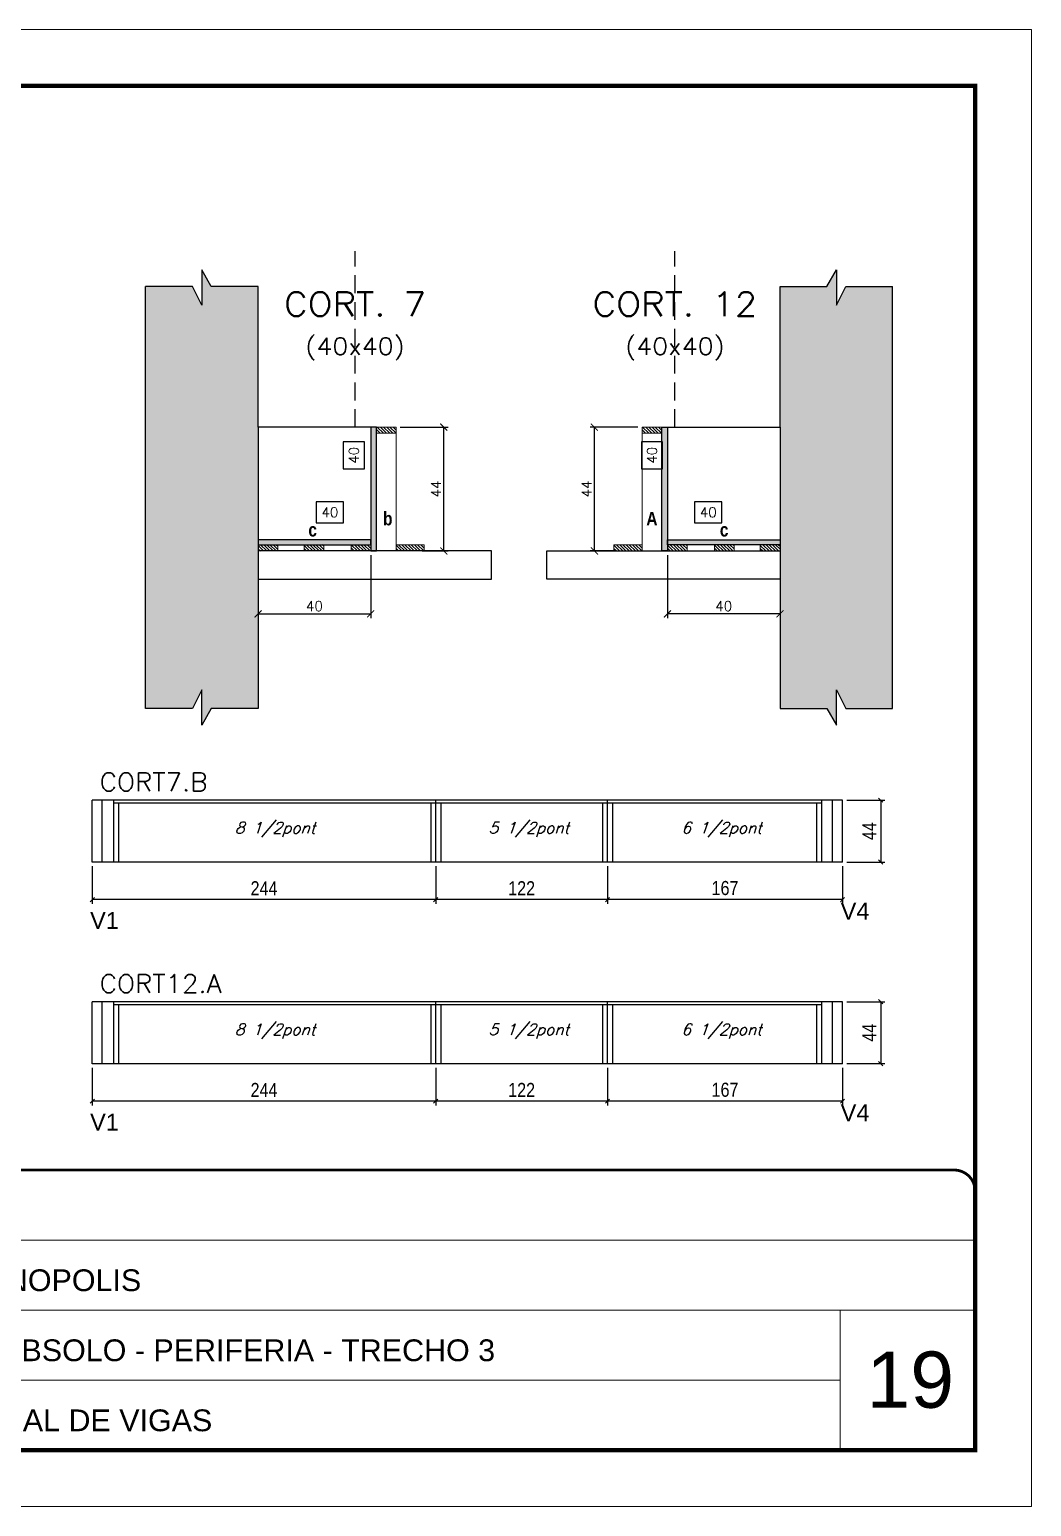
# Model space of a CAD drawing. Extents: x 0 to 6325, y 10169 to 19307.
# Drawn here: x 3943 to 4655, y 12466 to 13516 of the extents above; entities that cross this region are included whole.
import ezdxf
from ezdxf.enums import TextEntityAlignment as Align

# ---------------------------------------------------------------- set-up
doc = ezdxf.new("R2010")
doc.units = 0
for name, pattern in [('CONTINUO', [0]), ('DASHED', [0.75, 0.5, -0.25]), ('HIDDEN', [9.525, 6.35, -3.175])]:
    doc.linetypes.add(name, pattern=pattern)
for name, color, linetype in [('1', 1, 'Continuous'), ('220', 5, 'Continuous'), ('5', 5, 'Continuous'), ('barrote', 251, 'Continuous'), ('COTA', 241, 'Continuous'), ('Cota Seção (2x)', 4, 'Continuous'), ('detalhes', 4, 'Continuous'), ('Hachura', 253, 'Continuous'), ('Painéis', 200, 'Continuous'), ('SARR_2.2x7', 40, 'Continuous'), ('SARR_3.5x7', 81, 'Continuous'), ('texto', 7, 'Continuous'), ('Texto de Titulo', 7, 'Continuous'), ('Texto Qtd Sarr', 242, 'Continuous')]:
    doc.layers.add(name, color=color, linetype=linetype)
for name, color, linetype, lineweight in [('CARIMBO', 255, 'Continuous', 9), ('Folhas', 255, 'Continuous', 9), ('Madeira', 126, 'Continuous', 18), ('SARRAFO DE PRESSAO', 251, 'DASHED', 9), ('Texto Seção', 7, 'Continuous', 15)]:
    doc.layers.add(name, color=color, linetype=linetype, lineweight=lineweight)
doc.styles.add('arial', font='arial.ttf')
doc.styles.add('COTA TECNICA', font='techl___.ttf', dxfattribs={"height": 10})
doc.styles.add('REGUA-120', font='ROMANS.shx', dxfattribs={"height": 15})
doc.styles.add('Romans', font='romans.shx')
doc.styles.get("Standard").update_dxf_attribs({"font": 'arial.ttf'})
doc.styles.add('TECNICA', font='techb___.ttf', dxfattribs={"height": 10})
doc.dimstyles.new('Cota Seção (2x)', dxfattribs={"dimtxt": 7, "dimasz": 5, "dimexe": 3, "dimexo": 3, "dimgap": 2, "dimtad": 3, "dimdec": 1, "dimlfac": 0.5, "dimzin": 12, "dimdsep": 46, "dimtxsty": 'Romans', "dimblk": 'ARCHTICK', "dimcen": 0, "dimclrd": 4, "dimclre": 4, "dimclrt": 1, "dimadec": 1, "dimazin": 3, "dimtfac": 1, "dimtdec": 1, "dimtmove": 0, "dimatfit": 3, "dimldrblk": 'OBLIQUE', "dimfxl": 1, "dimtolj": 1, "dimtzin": 12, "dimarcsym": 0})
doc.dimstyles.new('Cota Seção interna', dxfattribs={"dimtxt": 7, "dimasz": 6, "dimexe": 0.18, "dimexo": 2, "dimgap": -4, "dimtad": 3, "dimdec": 1, "dimlfac": 0.5, "dimzin": 12, "dimdsep": 46, "dimtxsty": 'Romans', "dimblk": 'ARCHTICK', "dimcen": 0.09, "dimse1": 1, "dimse2": 1, "dimsd1": 1, "dimsd2": 1, "dimclrd": 180, "dimclre": 5, "dimclrt": 1, "dimadec": 0, "dimazin": 3, "dimtfac": 1, "dimtdec": 1, "dimtofl": 0, "dimtmove": 0, "dimatfit": 3, "dimldrblk": 'ARCHTICK', "dimfxl": 1, "dimtolj": 1, "dimtzin": 0, "dimarcsym": 0})
doc.dimstyles.new('PAINEL', dxfattribs={"dimtxt": 10, "dimasz": 3, "dimexe": 3, "dimexo": 3, "dimgap": 3, "dimtad": 1, "dimdec": 1, "dimzin": 12, "dimdsep": 46, "dimtxsty": 'COTA TECNICA', "dimblk1": 'OBLIQUE', "dimblk2": 'OBLIQUE', "dimsah": 1, "dimcen": 0.9, "dimclrd": 4, "dimclre": 4, "dimclrt": 240, "dimadec": 1, "dimazin": 3, "dimtfac": 1, "dimtdec": 1, "dimtmove": 0, "dimatfit": 3, "dimfxl": 1, "dimtolj": 1, "dimtzin": 12, "dimarcsym": 0})
pattern_1 = [(315, (27104.2324, 4915.3814), (1.12253202, 1.12253202), [])]
pattern_2 = [(315, (27409.4848, 4915.3814), (1.12253202, 1.12253202), [])]

# ---------------------------------------------------------------- blocks, each defined once
blk = doc.blocks.new('9999999999')
at = {"color": 30, "linetype": 'CONTINUO'}
for p, q in [((98564.6, 34379.6), (99584, 34379.6)), ((98564.6, 34329.8), (99488, 34329.8)), ((99584, 34329.8), (99488, 34329.8)), ((99488, 34329.8), (99488, 34230.2)), ((98564.6, 34280), (99488, 34280))]:
    blk.add_line(p, q, dxfattribs=at)
at = {"color": 30, "linetype": 'CONTINUO', "const_width": 2}
blk.add_lwpolyline([(99584, 34230.2), (99584, 34414.4, 0.414214), (99569, 34429.4), (98229, 34429.4, 0.414214), (98214, 34414.4), (98214, 34245.2, 0.414214), (98229, 34230.2), (99584, 34230.2)], format="xyb", dxfattribs=at)
at = {"layer": 'Folhas'}
blk.add_lwpolyline([(98139, 34190.2), (99624, 34190.2), (99624, 35240.2), (98139, 35240.2)], close=True, dxfattribs=at)
at = {"layer": 'Folhas', "color": 30, "const_width": 3}
blk.add_lwpolyline([(98214, 34230.2), (99584, 34230.2), (99584, 35200.2), (98214, 35200.2)], close=True, dxfattribs=at)
at = {"color": 7, "linetype": 'Continuous', "ltscale": 5, "style": 'arial'}
for s, p in [('INDIANOPOLIS', (98837.7, 34343.3)), ('01° SUBSOLO - PERIFERIA - TRECHO 3', (98837.7, 34293.5)), ('LATERAL DE VIGAS', (98837.7, 34243.7))]:
    blk.add_text(s, height=15.483, dxfattribs=at).set_placement(p)
blk = doc.blocks.new('titulo1')
at = {"layer": 'Defpoints', "color": 252, "linetype": 'HIDDEN', "ltscale": 2}
blk.add_line((0, 0), (0, 125), dxfattribs=at)
at = {"layer": 'Defpoints', "style": 'Romans', "oblique": 15}
blk.add_attdef('FOLHA', text='', height=10, dxfattribs=at).set_placement((0, 15.6), align=Align.MIDDLE_CENTER)
at = {"layer": 'Texto Qtd Sarr', "color": 3, "style": 'Romans', "oblique": 15}
for tag, height, p in [('TITULO', 17, (0, 71.4)), ('SEÇÃO', 12, (0, 41.5))]:
    blk.add_attdef(tag, text='', height=height, dxfattribs=at).set_placement(p, align=Align.MIDDLE_CENTER)
blk = doc.blocks.new('_ArchTick')
at = {"color": 0, "linetype": 'ByBlock', "const_width": 0.15}
blk.add_lwpolyline([(-0.5, -0.5), (0.5, 0.5)], dxfattribs=at)
blk = doc.blocks.new('*D369')
at = {"layer": 'COTA', "color": 4, "lineweight": -2, "transparency": 16777216}
for p, q in [((4206.6, 13233), (4240.5, 13233)), ((4237.5, 13145), (4237.5, 13233)), ((4222.2, 13145), (4240.5, 13145))]:
    blk.add_line(p, q, dxfattribs=at)
at = {"layer": 'Defpoints', "color": 0, "transparency": 16777216}
for p in [(4203.6, 13233), (4237.5, 13233), (4219.2, 13145)]:
    blk.add_point(p, dxfattribs=at)
at = {"layer": 'COTA', "color": 4, "lineweight": -2, "transparency": 16777216, "xscale": 5, "yscale": 5, "zscale": 5}
for p, rotation in [((4237.5, 13233), 90), ((4237.5, 13145), 270)]:
    blk.add_blockref('_ArchTick', p, dxfattribs=dict(at, rotation=rotation))
at = {"layer": 'COTA', "color": 1, "transparency": 16777216, "insert": (4232, 13189), "char_height": 7, "attachment_point": 5, "rotation": 90, "style": 'Romans'}
blk.add_mtext('\\A1;44', dxfattribs=at)
blk = doc.blocks.new('_Oblique')
at = {"layer": '1', "color": 0, "lineweight": -2}
blk.add_line((-0.5, -0.5), (0.5, 0.5), dxfattribs=at)
blk = doc.blocks.new('*D370')
at = {"layer": 'Cota Seção (2x)', "color": 180, "lineweight": -2, "transparency": 16777216}
for p, q in [((4181.1, 13222.7), (4166.1, 13222.7)), ((4166.1, 13222.7), (4166.1, 13203.4)), ((4181.1, 13203.4), (4181.1, 13222.7)), ((4166.1, 13203.4), (4181.1, 13203.4))]:
    blk.add_line(p, q, dxfattribs=at)
at = {"layer": 'Defpoints', "color": 0, "transparency": 16777216}
for p in [(4185.1, 13233), (4196.6, 13233), (4196.6, 13153)]:
    blk.add_point(p, dxfattribs=at)
at = {"layer": 'Cota Seção (2x)', "color": 1, "transparency": 16777216, "insert": (4173.6, 13213), "char_height": 7, "attachment_point": 5, "rotation": 90, "style": 'Romans'}
blk.add_mtext('\\A1;40', dxfattribs=at)
blk = doc.blocks.new('*D371')
at = {"layer": 'COTA', "color": 4, "lineweight": -2, "transparency": 16777216}
for p, q in [((4105.6, 13142), (4105.6, 13097.3)), ((4185.6, 13142), (4185.6, 13097.3)), ((4105.6, 13100.3), (4185.6, 13100.3))]:
    blk.add_line(p, q, dxfattribs=at)
at = {"layer": 'Defpoints', "color": 0, "transparency": 16777216}
for p in [(4105.6, 13145), (4185.6, 13145), (4185.6, 13100.3)]:
    blk.add_point(p, dxfattribs=at)
at = {"layer": 'COTA', "color": 4, "lineweight": -2, "transparency": 16777216, "xscale": 5, "yscale": 5, "zscale": 5, "rotation": 180}
blk.add_blockref('_ArchTick', (4105.6, 13100.3), dxfattribs=at)
at = {"layer": 'COTA', "color": 4, "lineweight": -2, "transparency": 16777216, "xscale": 5, "yscale": 5, "zscale": 5}
blk.add_blockref('_ArchTick', (4185.6, 13100.3), dxfattribs=at)
at = {"layer": 'COTA', "color": 1, "transparency": 16777216, "insert": (4145.6, 13105.8), "char_height": 7, "attachment_point": 5, "style": 'Romans'}
blk.add_mtext('\\A1;40', dxfattribs=at)
blk = doc.blocks.new('*D372')
at = {"layer": 'Cota Seção (2x)', "color": 180, "lineweight": -2, "transparency": 16777216}
for p, q in [((4166.3, 13180), (4146.9, 13180)), ((4146.9, 13180), (4146.9, 13165)), ((4166.3, 13165), (4166.3, 13180)), ((4146.9, 13165), (4166.3, 13165))]:
    blk.add_line(p, q, dxfattribs=at)
at = {"layer": 'Defpoints', "color": 0, "transparency": 16777216}
for p in [(4185.6, 13161), (4105.6, 13145), (4185.6, 13145)]:
    blk.add_point(p, dxfattribs=at)
at = {"layer": 'Cota Seção (2x)', "color": 1, "transparency": 16777216, "insert": (4156.6, 13172.5), "char_height": 7, "attachment_point": 5, "style": 'Romans'}
blk.add_mtext('\\A1;40', dxfattribs=at)
blk = doc.blocks.new('*D422')
at = {"layer": 'COTA', "color": 4, "linetype": 'ByBlock', "lineweight": -2, "transparency": 16777216}
for p, q in [((4353.8, 12920.8), (4353.8, 12894.1)), ((4520.8, 12920.8), (4520.8, 12894.1)), ((4520.8, 12897.1), (4353.8, 12897.1))]:
    blk.add_line(p, q, dxfattribs=at)
at = {"layer": 'Defpoints', "color": 0, "linetype": 'ByBlock', "transparency": 16777216}
for p in [(4353.8, 12923.8), (4520.8, 12923.8), (4353.8, 12897.1)]:
    blk.add_point(p, dxfattribs=at)
at = {"layer": 'COTA', "color": 4, "linetype": 'ByBlock', "lineweight": -2, "transparency": 16777216, "xscale": 3, "yscale": 3, "zscale": 3, "rotation": 180}
blk.add_blockref('_Oblique', (4353.8, 12897.1), dxfattribs=at)
at = {"layer": 'COTA', "color": 4, "linetype": 'ByBlock', "lineweight": -2, "transparency": 16777216, "xscale": 3, "yscale": 3, "zscale": 3}
blk.add_blockref('_Oblique', (4520.8, 12897.1), dxfattribs=at)
at = {"layer": 'COTA', "color": 240, "linetype": 'ByBlock', "transparency": 16777216, "insert": (4437.3, 12905.3), "char_height": 10, "attachment_point": 5, "style": 'COTA TECNICA'}
blk.add_mtext('\\A1;167', dxfattribs=at)
blk = doc.blocks.new('*D423')
at = {"layer": 'COTA', "color": 4, "linetype": 'ByBlock', "lineweight": -2, "transparency": 16777216}
for p, q in [((4231.8, 12920.8), (4231.8, 12894.1)), ((4353.8, 12920.8), (4353.8, 12894.1)), ((4353.8, 12897.1), (4231.8, 12897.1))]:
    blk.add_line(p, q, dxfattribs=at)
at = {"layer": 'Defpoints', "color": 0, "linetype": 'ByBlock', "transparency": 16777216}
for p in [(4231.8, 12923.8), (4353.8, 12923.8), (4231.8, 12897.1)]:
    blk.add_point(p, dxfattribs=at)
at = {"layer": 'COTA', "color": 4, "linetype": 'ByBlock', "lineweight": -2, "transparency": 16777216, "xscale": 3, "yscale": 3, "zscale": 3, "rotation": 180}
blk.add_blockref('_Oblique', (4231.8, 12897.1), dxfattribs=at)
at = {"layer": 'COTA', "color": 4, "linetype": 'ByBlock', "lineweight": -2, "transparency": 16777216, "xscale": 3, "yscale": 3, "zscale": 3}
blk.add_blockref('_Oblique', (4353.8, 12897.1), dxfattribs=at)
at = {"layer": 'COTA', "color": 240, "linetype": 'ByBlock', "transparency": 16777216, "insert": (4292.8, 12905.2), "char_height": 10, "width": 210.731, "attachment_point": 5, "style": 'COTA TECNICA'}
blk.add_mtext('\\A1;122', dxfattribs=at)
blk = doc.blocks.new('*D890')
at = {"layer": 'COTA', "color": 4, "lineweight": -2, "transparency": 16777216}
for p, q in [((3987.8, 12920.8), (3987.8, 12894.1)), ((4231.8, 12920.8), (4231.8, 12894.1)), ((4231.8, 12897.1), (3987.8, 12897.1))]:
    blk.add_line(p, q, dxfattribs=at)
at = {"layer": 'Defpoints', "color": 0, "transparency": 16777216}
for p in [(3987.8, 12923.8), (4231.8, 12923.8), (3987.8, 12897.1)]:
    blk.add_point(p, dxfattribs=at)
at = {"layer": 'COTA', "color": 4, "lineweight": -2, "transparency": 16777216, "xscale": 3, "yscale": 3, "zscale": 3, "rotation": 180}
blk.add_blockref('_Oblique', (3987.8, 12897.1), dxfattribs=at)
at = {"layer": 'COTA', "color": 4, "lineweight": -2, "transparency": 16777216, "xscale": 3, "yscale": 3, "zscale": 3}
blk.add_blockref('_Oblique', (4231.8, 12897.1), dxfattribs=at)
at = {"layer": 'COTA', "color": 240, "transparency": 16777216, "insert": (4109.8, 12905.2), "char_height": 10, "attachment_point": 5, "style": 'COTA TECNICA'}
blk.add_mtext('\\A1;244', dxfattribs=at)
blk = doc.blocks.new('*D424')
at = {"layer": 'COTA', "color": 4, "lineweight": -2, "transparency": 16777216}
for p, q in [((4523.8, 12967.8), (4550.9, 12967.8)), ((4547.9, 12967.8), (4547.9, 12923.8)), ((4523.8, 12923.8), (4550.9, 12923.8))]:
    blk.add_line(p, q, dxfattribs=at)
at = {"layer": 'Defpoints', "color": 0, "transparency": 16777216}
for p in [(4520.8, 12967.8), (4520.8, 12923.8), (4547.9, 12923.8)]:
    blk.add_point(p, dxfattribs=at)
at = {"layer": 'COTA', "color": 4, "lineweight": -2, "transparency": 16777216, "xscale": 3, "yscale": 3, "zscale": 3}
for p, rotation in [((4547.9, 12967.8), 90), ((4547.9, 12923.8), 270)]:
    blk.add_blockref('_Oblique', p, dxfattribs=dict(at, rotation=rotation))
at = {"layer": 'COTA', "color": 240, "transparency": 16777216, "insert": (4539.8, 12945.8), "char_height": 10, "attachment_point": 5, "rotation": 90, "style": 'COTA TECNICA'}
blk.add_mtext('\\A1;44', dxfattribs=at)
blk = doc.blocks.new('*D304')
at = {"layer": 'COTA', "color": 4, "lineweight": -2, "transparency": 16777216}
for p, q in [((4375.4, 13233), (4341.5, 13233)), ((4344.5, 13145), (4344.5, 13233)), ((4359.8, 13145), (4341.5, 13145))]:
    blk.add_line(p, q, dxfattribs=at)
at = {"layer": 'Defpoints', "color": 0, "transparency": 16777216}
for p in [(4344.5, 13233), (4378.4, 13233), (4362.8, 13145)]:
    blk.add_point(p, dxfattribs=at)
at = {"layer": 'COTA', "color": 4, "lineweight": -2, "transparency": 16777216, "xscale": 5, "yscale": 5, "zscale": 5}
for p, rotation in [((4344.5, 13233), 90), ((4344.5, 13145), 270)]:
    blk.add_blockref('_ArchTick', p, dxfattribs=dict(at, rotation=rotation))
at = {"layer": 'COTA', "color": 1, "transparency": 16777216, "insert": (4339, 13189), "char_height": 7, "attachment_point": 5, "rotation": 90, "style": 'Romans'}
blk.add_mtext('\\A1;44', dxfattribs=at)
blk = doc.blocks.new('*D305')
at = {"layer": 'Cota Seção (2x)', "color": 180, "lineweight": -2, "transparency": 16777216}
for p, q in [((4392.9, 13222.7), (4377.9, 13222.7)), ((4377.9, 13222.7), (4377.9, 13203.4)), ((4392.9, 13203.4), (4392.9, 13222.7)), ((4377.9, 13203.4), (4392.9, 13203.4))]:
    blk.add_line(p, q, dxfattribs=at)
at = {"layer": 'Defpoints', "color": 0, "transparency": 16777216}
for p in [(4385.4, 13233), (4396.9, 13233), (4385.4, 13153)]:
    blk.add_point(p, dxfattribs=at)
at = {"layer": 'Cota Seção (2x)', "color": 1, "transparency": 16777216, "insert": (4385.4, 13213), "char_height": 7, "attachment_point": 5, "rotation": 90, "style": 'Romans'}
blk.add_mtext('\\A1;40', dxfattribs=at)
blk = doc.blocks.new('*D306')
at = {"layer": 'COTA', "color": 4, "lineweight": -2, "transparency": 16777216}
for p, q in [((4396.4, 13142), (4396.4, 13097.3)), ((4476.4, 13142), (4476.4, 13097.3)), ((4476.4, 13100.3), (4396.4, 13100.3))]:
    blk.add_line(p, q, dxfattribs=at)
at = {"layer": 'Defpoints', "color": 0, "transparency": 16777216}
for p in [(4396.4, 13145), (4476.4, 13145), (4396.4, 13100.3)]:
    blk.add_point(p, dxfattribs=at)
at = {"layer": 'COTA', "color": 4, "lineweight": -2, "transparency": 16777216, "xscale": 5, "yscale": 5, "zscale": 5, "rotation": 180}
blk.add_blockref('_ArchTick', (4396.4, 13100.3), dxfattribs=at)
at = {"layer": 'COTA', "color": 4, "lineweight": -2, "transparency": 16777216, "xscale": 5, "yscale": 5, "zscale": 5}
blk.add_blockref('_ArchTick', (4476.4, 13100.3), dxfattribs=at)
at = {"layer": 'COTA', "color": 1, "transparency": 16777216, "insert": (4436.4, 13105.8), "char_height": 7, "attachment_point": 5, "style": 'Romans'}
blk.add_mtext('\\A1;40', dxfattribs=at)
blk = doc.blocks.new('*D307')
at = {"layer": 'Cota Seção (2x)', "color": 180, "lineweight": -2, "transparency": 16777216}
for p, q in [((4435.1, 13180), (4415.7, 13180)), ((4415.7, 13180), (4415.7, 13165)), ((4435.1, 13165), (4435.1, 13180)), ((4415.7, 13165), (4435.1, 13165))]:
    blk.add_line(p, q, dxfattribs=at)
at = {"layer": 'Defpoints', "color": 0, "transparency": 16777216}
for p in [(4396.4, 13161), (4396.4, 13145), (4476.4, 13145)]:
    blk.add_point(p, dxfattribs=at)
at = {"layer": 'Cota Seção (2x)', "color": 1, "transparency": 16777216, "insert": (4425.4, 13172.5), "char_height": 7, "attachment_point": 5, "style": 'Romans'}
blk.add_mtext('\\A1;40', dxfattribs=at)
blk = doc.blocks.new('*D308')
at = {"layer": 'COTA', "color": 4, "linetype": 'ByBlock', "lineweight": -2, "transparency": 16777216}
for p, q in [((4353.8, 12777.5), (4353.8, 12750.8)), ((4520.8, 12777.5), (4520.8, 12750.8)), ((4520.8, 12753.8), (4353.8, 12753.8))]:
    blk.add_line(p, q, dxfattribs=at)
at = {"layer": 'Defpoints', "color": 0, "linetype": 'ByBlock', "transparency": 16777216}
for p in [(4353.8, 12780.5), (4520.8, 12780.5), (4353.8, 12753.8)]:
    blk.add_point(p, dxfattribs=at)
at = {"layer": 'COTA', "color": 4, "linetype": 'ByBlock', "lineweight": -2, "transparency": 16777216, "xscale": 3, "yscale": 3, "zscale": 3, "rotation": 180}
blk.add_blockref('_Oblique', (4353.8, 12753.8), dxfattribs=at)
at = {"layer": 'COTA', "color": 4, "linetype": 'ByBlock', "lineweight": -2, "transparency": 16777216, "xscale": 3, "yscale": 3, "zscale": 3}
blk.add_blockref('_Oblique', (4520.8, 12753.8), dxfattribs=at)
at = {"layer": 'COTA', "color": 240, "linetype": 'ByBlock', "transparency": 16777216, "insert": (4437.3, 12761.9), "char_height": 10, "attachment_point": 5, "style": 'COTA TECNICA'}
blk.add_mtext('\\A1;167', dxfattribs=at)
blk = doc.blocks.new('*D309')
at = {"layer": 'COTA', "color": 4, "linetype": 'ByBlock', "lineweight": -2, "transparency": 16777216}
for p, q in [((4231.8, 12777.5), (4231.8, 12750.8)), ((4353.8, 12777.5), (4353.8, 12750.8)), ((4353.8, 12753.8), (4231.8, 12753.8))]:
    blk.add_line(p, q, dxfattribs=at)
at = {"layer": 'Defpoints', "color": 0, "linetype": 'ByBlock', "transparency": 16777216}
for p in [(4231.8, 12780.5), (4353.8, 12780.5), (4231.8, 12753.8)]:
    blk.add_point(p, dxfattribs=at)
at = {"layer": 'COTA', "color": 4, "linetype": 'ByBlock', "lineweight": -2, "transparency": 16777216, "xscale": 3, "yscale": 3, "zscale": 3, "rotation": 180}
blk.add_blockref('_Oblique', (4231.8, 12753.8), dxfattribs=at)
at = {"layer": 'COTA', "color": 4, "linetype": 'ByBlock', "lineweight": -2, "transparency": 16777216, "xscale": 3, "yscale": 3, "zscale": 3}
blk.add_blockref('_Oblique', (4353.8, 12753.8), dxfattribs=at)
at = {"layer": 'COTA', "color": 240, "linetype": 'ByBlock', "transparency": 16777216, "insert": (4292.8, 12761.8), "char_height": 10, "width": 210.731, "attachment_point": 5, "style": 'COTA TECNICA'}
blk.add_mtext('\\A1;122', dxfattribs=at)
blk = doc.blocks.new('*D770')
at = {"layer": 'COTA', "color": 4, "lineweight": -2, "transparency": 16777216}
for p, q in [((3987.8, 12777.5), (3987.8, 12750.8)), ((4231.8, 12777.5), (4231.8, 12750.8)), ((4231.8, 12753.8), (3987.8, 12753.8))]:
    blk.add_line(p, q, dxfattribs=at)
at = {"layer": 'Defpoints', "color": 0, "transparency": 16777216}
for p in [(3987.8, 12780.5), (4231.8, 12780.5), (3987.8, 12753.8)]:
    blk.add_point(p, dxfattribs=at)
at = {"layer": 'COTA', "color": 4, "lineweight": -2, "transparency": 16777216, "xscale": 3, "yscale": 3, "zscale": 3, "rotation": 180}
blk.add_blockref('_Oblique', (3987.8, 12753.8), dxfattribs=at)
at = {"layer": 'COTA', "color": 4, "lineweight": -2, "transparency": 16777216, "xscale": 3, "yscale": 3, "zscale": 3}
blk.add_blockref('_Oblique', (4231.8, 12753.8), dxfattribs=at)
at = {"layer": 'COTA', "color": 240, "transparency": 16777216, "insert": (4109.8, 12761.8), "char_height": 10, "attachment_point": 5, "style": 'COTA TECNICA'}
blk.add_mtext('\\A1;244', dxfattribs=at)
blk = doc.blocks.new('*D310')
at = {"layer": 'COTA', "color": 4, "lineweight": -2, "transparency": 16777216}
for p, q in [((4523.8, 12824.5), (4550.9, 12824.5)), ((4547.9, 12824.5), (4547.9, 12780.5)), ((4523.8, 12780.5), (4550.9, 12780.5))]:
    blk.add_line(p, q, dxfattribs=at)
at = {"layer": 'Defpoints', "color": 0, "transparency": 16777216}
for p in [(4520.8, 12824.5), (4520.8, 12780.5), (4547.9, 12780.5)]:
    blk.add_point(p, dxfattribs=at)
at = {"layer": 'COTA', "color": 4, "lineweight": -2, "transparency": 16777216, "xscale": 3, "yscale": 3, "zscale": 3}
for p, rotation in [((4547.9, 12824.5), 90), ((4547.9, 12780.5), 270)]:
    blk.add_blockref('_Oblique', p, dxfattribs=dict(at, rotation=rotation))
at = {"layer": 'COTA', "color": 240, "transparency": 16777216, "insert": (4539.8, 12802.5), "char_height": 10, "attachment_point": 5, "rotation": 90, "style": 'COTA TECNICA'}
blk.add_mtext('\\A1;44', dxfattribs=at)

msp = doc.modelspace()

# ---------------------------------------------------------------- hatches: boundary and pattern name
at = {"layer": 'COTA'}
h = msp.add_hatch(dxfattribs=at)
h.set_pattern_fill('AR-CONC', color=241, scale=0.03)
h.set_pattern_definition([(50, (-81.008, -54.494), (5.46554, -0.4781726), [0.5715, -6.2865]), (355, (-81.008, -54.494), (-1.0573026, 5.7317054), [0.4572, -5.0292175]), (100.451445, (-80.5524, -54.534), (4.4082374, 5.2535326), [0.4857003, -5.3427073]), (46.1842, (-81.008, -52.97), (8.1323712, -1.2612698), [0.85725, -9.42975]), (96.63556, (-80.33, -53.075), (7.122124, 7.4227837), [0.7285507, -8.014068]), (351.18415, (-81.008, -52.97), (7.122124, 7.4227837), [0.685799, -7.543792]), (21, (-80.246, -53.351), (4.5484317, -3.067956), [0.5715, -6.2865]), (326, (-80.246, -53.351), (1.8540609, 5.525639), [0.4572, -5.0292]), (71.451445, (-79.867, -53.607), (6.4024926, 2.457683), [0.4857003, -5.3426981]), (37.5, (-81.0079, -54.4942), (0.0926581, 2.53665117), [0, -4.96824, 0, -5.1054, 0, -5.04825]), (7.5, (-81.008, -54.4942), (2.0045899, 3.00541724), [0, -2.91084, 0, -4.85394, 0, -1.92405]), (327.5, (-82.7071, -54.4942), (4.06771786, -0.17186232), [0, -1.905, 0, -5.9436, 0, -7.8867]), (317.5, (-83.469, -54.494), (4.4438754, 0.7627947), [0, -2.4765, 0, -3.94716, 0, -5.6007])])
h.paths.add_polyline_path([(4025.61, 13033.03), (4058.94, 13033.03), (4065.61, 13046.24), (4065.61, 13021.16), (4072.28, 13033.03), (4105.61, 13033.03), (4105.61, 13153.03), (4105.61, 13233.03), (4105.61, 13333.03), (4072.28, 13333.03), (4065.61, 13344.89), (4065.61, 13319.81), (4058.94, 13333.03), (4025.61, 13333.03)])
h = msp.add_hatch(dxfattribs=at)
h.set_pattern_fill('AR-CONC', color=241, scale=0.03)
h.set_pattern_definition([(50, (224.2446, -54.494), (5.46554, -0.4781726), [0.5715, -6.2865]), (355, (224.2446, -54.494), (-1.0573026, 5.7317054), [0.4572, -5.0292175]), (100.451445, (224.7, -54.534), (4.4082374, 5.2535326), [0.4857003, -5.3427073]), (46.1842, (224.2446, -52.97), (8.1323712, -1.2612698), [0.85725, -9.42975]), (96.63556, (224.922, -53.075), (7.122124, 7.4227837), [0.7285507, -8.014068]), (351.18415, (224.2446, -52.97), (7.122124, 7.4227837), [0.685799, -7.543792]), (21, (225.0066, -53.351), (4.5484317, -3.067956), [0.5715, -6.2865]), (326, (225.0066, -53.351), (1.8540609, 5.525639), [0.4572, -5.0292]), (71.451445, (225.3856, -53.607), (6.4024926, 2.457683), [0.4857003, -5.3426981]), (37.5, (224.2446, -54.4942), (0.0926581, 2.53665117), [0, -4.96824, 0, -5.1054, 0, -5.04825]), (7.5, (224.2446, -54.4942), (2.0045899, 3.00541724), [0, -2.91084, 0, -4.85394, 0, -1.92405]), (327.5, (222.5453, -54.4942), (4.06771786, -0.17186232), [0, -1.905, 0, -5.9436, 0, -7.8867]), (317.5, (221.7833, -54.494), (4.4438754, 0.7627947), [0, -2.4765, 0, -3.94716, 0, -5.6007])])
h.paths.add_polyline_path([(4556.39, 13333.03), (4523.06, 13333.03), (4516.39, 13319.81), (4516.39, 13344.89), (4509.72, 13333.03), (4476.39, 13333.03), (4476.39, 13233.03), (4476.39, 13153.03), (4476.39, 13033.03), (4509.72, 13033.03), (4516.39, 13021.16), (4516.39, 13046.24), (4523.06, 13033.03), (4556.39, 13033.03)])
at = {"layer": 'Hachura'}
h = msp.add_hatch(color=256, dxfattribs=at)
h.dxf.hatch_style = 1
h.paths.add_polyline_path([(4189.61, 13233.03), (4185.61, 13233.03), (4185.61, 13145.03), (4189.61, 13145.03)])
h = msp.add_hatch(dxfattribs=at)
h.set_pattern_fill('ANSI31', color=256, scale=0.5, angle=270, style=0)
h.set_pattern_definition([(315, (27104.2324, 4925.3814), (1.12253202, 1.12253202), [])])
h.paths.add_polyline_path([(4189.61, 13228.63), (4189.61, 13233.03), (4203.61, 13233.03), (4203.61, 13228.63)])
h = msp.add_hatch(dxfattribs=at)
h.set_pattern_fill('ANSI31', color=256, scale=0.5, angle=270, style=0)
h.set_pattern_definition([(315, (27409.4848, 4925.3814), (1.12253202, 1.12253202), [])])
h.paths.add_polyline_path([(4392.39, 13228.63), (4392.39, 13233.03), (4378.39, 13233.03), (4378.39, 13228.63)])
h = msp.add_hatch(color=256, dxfattribs=at)
h.dxf.hatch_style = 1
h.paths.add_polyline_path([(4392.39, 13233.03), (4396.39, 13233.03), (4396.39, 13145.03), (4392.39, 13145.03)])
h = msp.add_hatch(color=256, dxfattribs=at)
h.dxf.hatch_style = 1
h.paths.add_polyline_path([(4185.61, 13149.43), (4185.61, 13153.03), (4105.61, 13153.03), (4105.61, 13149.43)])
h = msp.add_hatch(dxfattribs=at)
h.set_pattern_fill('ANSI31', color=256, scale=0.5, angle=270, style=0)
h.set_pattern_definition([(315, (27062.2324, 4915.3814), (1.12253202, 1.12253202), [])])
h.paths.add_polyline_path([(4105.61, 13145.03), (4105.61, 13149.43), (4119.61, 13149.43), (4119.61, 13145.03)])
h = msp.add_hatch(dxfattribs=at)
h.set_pattern_fill('ANSI31', color=256, scale=0.5, angle=270, style=0)
h.set_pattern_definition([(315, (27094.9051, 4915.3814), (1.12253202, 1.12253202), [])])
h.paths.add_polyline_path([(4138.28, 13145.03), (4138.28, 13149.43), (4152.28, 13149.43), (4152.28, 13145.03)])
h = msp.add_hatch(dxfattribs=at)
h.set_pattern_fill('ANSI31', color=256, scale=0.5, angle=270, style=0)
h.set_pattern_definition(pattern_1)
h.paths.add_polyline_path([(4185.61, 13145.03), (4185.61, 13149.43), (4171.61, 13149.43), (4171.61, 13145.03)])
h = msp.add_hatch(dxfattribs=at)
h.set_pattern_fill('ANSI31', color=256, scale=0.5, angle=270, style=0)
h.set_pattern_definition(pattern_1)
h.paths.add_polyline_path([(4223.61, 13145.03), (4223.61, 13149.43), (4203.61, 13149.43), (4203.61, 13145.03)])
h = msp.add_hatch(dxfattribs=at)
h.set_pattern_fill('ANSI31', color=256, scale=0.5, angle=270, style=0)
h.set_pattern_definition(pattern_2)
h.paths.add_polyline_path([(4358.39, 13145.03), (4358.39, 13149.43), (4378.39, 13149.43), (4378.39, 13145.03)])
h = msp.add_hatch(color=256, dxfattribs=at)
h.dxf.hatch_style = 1
h.paths.add_polyline_path([(4396.39, 13149.43), (4396.39, 13153.03), (4476.39, 13153.03), (4476.39, 13149.43)])
h = msp.add_hatch(dxfattribs=at)
h.set_pattern_fill('ANSI31', color=256, scale=0.5, angle=270, style=0)
h.set_pattern_definition(pattern_2)
h.paths.add_polyline_path([(4396.39, 13145.03), (4396.39, 13149.43), (4410.39, 13149.43), (4410.39, 13145.03)])
h = msp.add_hatch(dxfattribs=at)
h.set_pattern_fill('ANSI31', color=256, scale=0.5, angle=270, style=0)
h.set_pattern_definition([(315, (27400.1576, 4915.3814), (1.12253202, 1.12253202), [])])
h.paths.add_polyline_path([(4443.72, 13145.03), (4443.72, 13149.43), (4429.72, 13149.43), (4429.72, 13145.03)])
h = msp.add_hatch(dxfattribs=at)
h.set_pattern_fill('ANSI31', color=256, scale=0.5, angle=270, style=0)
h.set_pattern_definition([(315, (27367.4848, 4915.3814), (1.12253202, 1.12253202), [])])
h.paths.add_polyline_path([(4476.39, 13145.03), (4476.39, 13149.43), (4462.39, 13149.43), (4462.39, 13145.03)])

# ---------------------------------------------------------------- linework, layer by layer
at = {"layer": '220'}
for p, q in [((4185.61, 13233.03), (4105.61, 13233.03)), ((4105.61, 13233.03), (4105.61, 13153.03)), ((4396.39, 13233.03), (4476.39, 13233.03)), ((4476.39, 13233.03), (4476.39, 13153.03))]:
    msp.add_line(p, q, dxfattribs=at)
at = {"layer": 'barrote'}
for points in [[(4105.61, 13125.03), (4271.34, 13125.03), (4271.34, 13145.03), (4105.61, 13145.03)], [(4476.39, 13125.03), (4310.67, 13125.03), (4310.67, 13145.03), (4476.39, 13145.03)]]:
    msp.add_lwpolyline(points, close=True, dxfattribs=at)
at = {"layer": 'COTA'}
for p, q in [((4025.61, 13033.03), (4025.61, 13333.03)), ((4105.61, 13233.03), (4105.61, 13333.03)), ((4476.39, 13233.03), (4476.39, 13333.03)), ((4556.39, 13033.03), (4556.39, 13333.03)), ((4105.61, 13153.03), (4105.61, 13033.03)), ((4476.39, 13153.03), (4476.39, 13033.03))]:
    msp.add_line(p, q, dxfattribs=at)
for points in [[(4105.61, 13333.03), (4072.28, 13333.03), (4065.61, 13344.89), (4065.61, 13319.81), (4058.94, 13333.03), (4025.61, 13333.03)], [(4476.39, 13333.03), (4509.72, 13333.03), (4516.39, 13344.89), (4516.39, 13319.81), (4523.06, 13333.03), (4556.39, 13333.03)], [(4105.61, 13033.03), (4072.28, 13033.03), (4065.61, 13021.16), (4065.61, 13046.24), (4058.94, 13033.03), (4025.61, 13033.03)], [(4476.39, 13033.03), (4509.72, 13033.03), (4516.39, 13021.16), (4516.39, 13046.24), (4523.06, 13033.03), (4556.39, 13033.03)]]:
    msp.add_lwpolyline(points, dxfattribs=at)
at = {"layer": 'Madeira'}
for points in [[(4189.61, 13228.63), (4189.61, 13233.03), (4203.61, 13233.03), (4203.61, 13228.63)], [(4189.61, 13233.03), (4203.61, 13233.03), (4203.61, 13145.03), (4189.61, 13145.03)], [(4392.39, 13228.63), (4392.39, 13233.03), (4378.39, 13233.03), (4378.39, 13228.63)], [(4392.39, 13233.03), (4378.39, 13233.03), (4378.39, 13145.03), (4392.39, 13145.03)], [(4105.61, 13145.03), (4105.61, 13149.43), (4119.61, 13149.43), (4119.61, 13145.03)], [(4138.28, 13145.03), (4138.28, 13149.43), (4152.28, 13149.43), (4152.28, 13145.03)], [(4185.61, 13145.03), (4185.61, 13149.43), (4171.61, 13149.43), (4171.61, 13145.03)], [(4223.61, 13145.03), (4223.61, 13149.43), (4203.61, 13149.43), (4203.61, 13145.03)], [(4358.39, 13145.03), (4358.39, 13149.43), (4378.39, 13149.43), (4378.39, 13145.03)], [(4396.39, 13145.03), (4396.39, 13149.43), (4410.39, 13149.43), (4410.39, 13145.03)], [(4443.72, 13145.03), (4443.72, 13149.43), (4429.72, 13149.43), (4429.72, 13145.03)], [(4476.39, 13145.03), (4476.39, 13149.43), (4462.39, 13149.43), (4462.39, 13145.03)]]:
    msp.add_lwpolyline(points, close=True, dxfattribs=at)
at = {"layer": 'Painéis', "linetype": 'ByBlock'}
for p, q in [((4520.77, 12967.85), (3987.8, 12967.85)), ((3987.8, 12923.85), (3987.8, 12967.85)), ((4231.8, 12923.85), (4231.8, 12967.85)), ((4353.8, 12923.85), (4353.8, 12967.85)), ((4520.77, 12923.85), (4520.77, 12967.85)), ((4520.77, 12923.85), (3987.8, 12923.85)), ((4520.77, 12824.47), (3987.8, 12824.47)), ((3987.8, 12780.47), (3987.8, 12824.47)), ((4231.8, 12780.47), (4231.8, 12824.47)), ((4353.8, 12780.47), (4353.8, 12824.47)), ((4520.77, 12780.47), (4520.77, 12824.47)), ((4520.77, 12780.47), (3987.8, 12780.47))]:
    msp.add_line(p, q, dxfattribs=at)
at = {"layer": 'Painéis'}
for points in [[(4189.61, 13233.03), (4185.61, 13233.03), (4185.61, 13145.03), (4189.61, 13145.03)], [(4392.39, 13233.03), (4396.39, 13233.03), (4396.39, 13145.03), (4392.39, 13145.03)], [(4185.61, 13149.43), (4185.61, 13153.03), (4105.61, 13153.03), (4105.61, 13149.43)], [(4396.39, 13149.43), (4396.39, 13153.03), (4476.39, 13153.03), (4476.39, 13149.43)]]:
    msp.add_lwpolyline(points, close=True, dxfattribs=at)
at = {"layer": 'SARR_2.2x7', "linetype": 'Continuous'}
for p, q in [((3994.8, 12923.85), (3994.8, 12967.85)), ((4513.77, 12923.85), (4513.77, 12967.85)), ((4231.8, 12965.65), (4002.8, 12965.65)), ((4353.8, 12965.65), (4231.8, 12965.65)), ((4505.77, 12965.65), (4353.8, 12965.65)), ((3994.8, 12780.47), (3994.8, 12824.47)), ((4231.8, 12822.27), (4002.8, 12822.27)), ((4353.8, 12822.27), (4231.8, 12822.27)), ((4505.77, 12822.27), (4353.8, 12822.27)), ((4513.77, 12780.47), (4513.77, 12824.47))]:
    msp.add_line(p, q, dxfattribs=at)
at = {"layer": 'SARR_3.5x7'}
for p, q in [((4002.8, 12967.85), (4002.8, 12923.85)), ((4505.77, 12967.85), (4505.77, 12923.85)), ((4006.3, 12965.65), (4006.3, 12923.85)), ((4228.3, 12965.65), (4228.3, 12923.85)), ((4235.3, 12965.65), (4235.3, 12923.85)), ((4350.3, 12965.65), (4350.3, 12923.85)), ((4357.3, 12965.65), (4357.3, 12923.85)), ((4502.27, 12965.65), (4502.27, 12923.85)), ((4002.8, 12824.47), (4002.8, 12780.47)), ((4006.3, 12822.27), (4006.3, 12780.47)), ((4228.3, 12822.27), (4228.3, 12780.47)), ((4235.3, 12822.27), (4235.3, 12780.47)), ((4350.3, 12822.27), (4350.3, 12780.47)), ((4357.3, 12822.27), (4357.3, 12780.47)), ((4502.27, 12822.27), (4502.27, 12780.47)), ((4505.77, 12824.47), (4505.77, 12780.47))]:
    msp.add_line(p, q, dxfattribs=at)

# ---------------------------------------------------------------- block references
at = {"layer": 'SARRAFO DE PRESSAO', "color": 6, "linetype": 'ByBlock'}
msp.add_blockref('9999999999', (-94968.98, -21724.51), dxfattribs=at)
at = {"layer": 'Texto Seção'}
ref = msp.add_blockref('titulo1', (4174.47, 13233.03), dxfattribs=at)
ref.add_attrib('TITULO', 'CORT. 7', dxfattribs={"layer": 'Texto de Titulo', "color": 7, "height": 17, "style": 'Romans', "width": 1.1}).set_placement((4174.47, 13320.53), align=Align.MIDDLE_CENTER)
ref.add_attrib('SEÇÃO', '(40x40)', dxfattribs={"layer": 'Texto de Titulo', "color": 7, "height": 12, "style": 'Romans', "width": 1.1}).set_placement((4174.47, 13290.53), align=Align.MIDDLE_CENTER)
ref = msp.add_blockref('titulo1', (4401.71, 13233.03), dxfattribs=dict(at, xscale=-1))
ref.add_attrib('TITULO', 'CORT. 12', dxfattribs={"layer": 'Texto de Titulo', "color": 7, "height": 17, "style": 'Romans', "width": 1.1}).set_placement((4401.71, 13320.53), align=Align.MIDDLE_CENTER)
ref.add_attrib('SEÇÃO', '(40x40)', dxfattribs={"layer": 'Texto de Titulo', "color": 7, "height": 12, "style": 'Romans', "width": 1.1}).set_placement((4401.71, 13290.53), align=Align.MIDDLE_CENTER)

# ---------------------------------------------------------------- texts
at = {"layer": '5', "linetype": 'Continuous'}
for s, p in [('V4', (4519.44, 12882.96)), ('V1', (3986.21, 12876.35)), ('V4', (4519.44, 12739.58)), ('V1', (3986.21, 12732.97))]:
    msp.add_text(s, height=12, rotation=0.00004, dxfattribs=at).set_placement(p)
at = {"layer": 'CARIMBO', "style": 'arial'}
msp.add_text('19', height=40, dxfattribs=at).set_placement((4537.86, 12535.84))
at = {"layer": 'detalhes', "style": 'TECNICA'}
for s, p in [('b', (4194.33, 13163.21)), ('A', (4381.39, 13163.21)), ('c', (4141.28, 13155.26)), ('c', (4433.63, 13155.26))]:
    msp.add_text(s, height=9.6, dxfattribs=at).set_placement(p)
at = {"layer": 'texto', "color": 2, "char_height": 8, "attachment_point": 5, "style": 'Romans'}
for s, insert in [('{\\Q19;\\C256;8 1/2pont}', (4117.61, 12946.9)), ('{\\Q19;\\C256;5 1/2pont}', (4297.88, 12946.9)), ('{\\Q19;\\C256;6 1/2pont}', (4434.79, 12946.9)), ('{\\Q19;\\C256;8 1/2pont}', (4117.61, 12803.52)), ('{\\Q19;\\C256;5 1/2pont}', (4297.88, 12803.52)), ('{\\Q19;\\C256;6 1/2pont}', (4434.79, 12803.52))]:
    msp.add_mtext(s, dxfattribs=dict(at, insert=insert))
at = {"layer": 'Texto Seção', "style": 'REGUA-120', "width": 1.05}
for s, p in [('CORT7.B', (3993.03, 12974.29)), ('CORT12.A', (3993.03, 12830.91))]:
    msp.add_text(s, height=13, dxfattribs=at).set_placement(p)

# ---------------------------------------------------------------- dimensions: what is measured, and where the dimension line sits
at = {"layer": 'COTA'}
for base, p1, p2, angle, dimstyle, picture, middle in [((4237.49, 13233.03), (4219.21, 13145.03), (4203.61, 13233.03), 90, 'Cota Seção (2x)', '*D369', (4231.99, 13189.03)), ((4344.52, 13233.03), (4362.79, 13145.03), (4378.39, 13233.03), 90, 'Cota Seção (2x)', '*D304', (4339.02, 13189.03)), ((4396.39, 13100.3), (4476.39, 13145.03), (4396.39, 13145.03), 180, 'Cota Seção (2x)', '*D306', (4436.39, 13105.8)), ((4547.85, 12923.85), (4520.77, 12967.85), (4520.77, 12923.85), 90, 'PAINEL', '*D424', (4539.78, 12945.85)), ((3987.8, 12897.15), (4231.8, 12923.85), (3987.8, 12923.85), 180, 'PAINEL', '*D890', (4109.8, 12905.22)), ((4547.85, 12780.47), (4520.77, 12824.47), (4520.77, 12780.47), 90, 'PAINEL', '*D310', (4539.78, 12802.47)), ((3987.8, 12753.77), (4231.8, 12780.47), (3987.8, 12780.47), 180, 'PAINEL', '*D770', (4109.8, 12761.84))]:
    dim = msp.add_linear_dim(base=base, p1=p1, p2=p2, angle=angle, dimstyle=dimstyle, dxfattribs=at)
    dim.commit()
    dim.dimension.update_dxf_attribs({"geometry": picture, "text_midpoint": middle})
dim = msp.add_linear_dim(base=(4185.61, 13100.3), p1=(4105.61, 13145.03), p2=(4185.61, 13145.03), dimstyle='Cota Seção (2x)', dxfattribs=at)
dim.commit()
dim.dimension.update_dxf_attribs({"geometry": '*D371', "text_midpoint": (4145.61, 13105.8)})
at = {"layer": 'COTA', "linetype": 'ByBlock'}
for base, p1, p2, picture, middle in [((4231.8, 12897.15), (4353.8, 12923.85), (4231.8, 12923.85), '*D423', (4292.8, 12905.21)), ((4231.8, 12753.77), (4353.8, 12780.47), (4231.8, 12780.47), '*D309', (4292.8, 12761.83))]:
    dim = msp.add_linear_dim(base=base, p1=p1, p2=p2, angle=180, dimstyle='PAINEL', override={"dimtmove": 1}, dxfattribs=at)
    dim.commit()
    dim.dimension.update_dxf_attribs({"geometry": picture, "text_midpoint": middle})
for base, p1, p2, picture, middle in [((4353.8, 12897.15), (4520.77, 12923.85), (4353.8, 12923.85), '*D422', (4437.29, 12905.25)), ((4353.8, 12753.77), (4520.77, 12780.47), (4353.8, 12780.47), '*D308', (4437.29, 12761.87))]:
    dim = msp.add_linear_dim(base=base, p1=p1, p2=p2, angle=180, dimstyle='PAINEL', dxfattribs=at)
    dim.commit()
    dim.dimension.update_dxf_attribs({"geometry": picture, "text_midpoint": middle})
at = {"layer": 'Cota Seção (2x)'}
for base, p1, p2, angle, picture, middle in [((4185.11, 13233.03), (4196.61, 13153.03), (4196.61, 13233.03), 90, '*D370', (4185.11, 13213.03)), ((4396.89, 13233.03), (4385.39, 13153.03), (4385.39, 13233.03), 90, '*D305', (4396.89, 13213.03)), ((4396.39, 13161.03), (4476.39, 13145.03), (4396.39, 13145.03), 180, '*D307', (4425.39, 13161.03))]:
    dim = msp.add_linear_dim(base=base, p1=p1, p2=p2, angle=angle, dimstyle='Cota Seção interna', dxfattribs=at)
    dim.commit()
    dim.dimension.update_dxf_attribs({"geometry": picture, "text_midpoint": middle, "dimtype": 160})
dim = msp.add_linear_dim(base=(4185.61, 13161.03), p1=(4105.61, 13145.03), p2=(4185.61, 13145.03), dimstyle='Cota Seção interna', dxfattribs=at)
dim.commit()
dim.dimension.update_dxf_attribs({"geometry": '*D372', "text_midpoint": (4156.61, 13161.03), "dimtype": 160})

doc.saveas('drawing.dxf')
